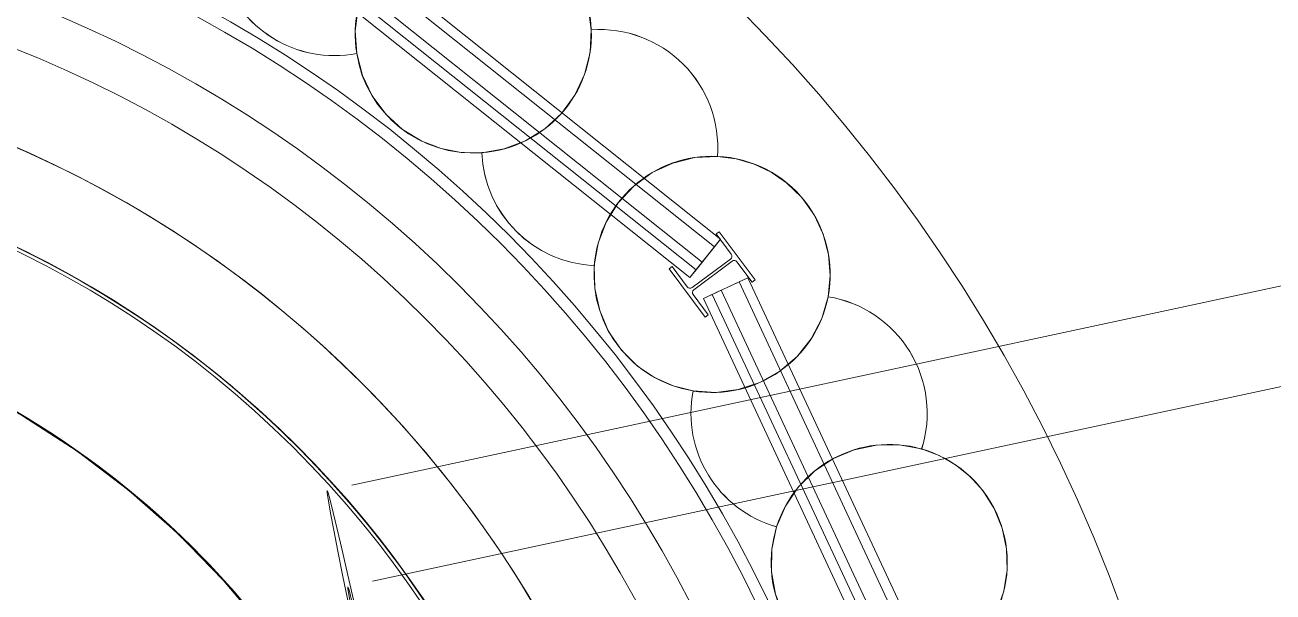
# Model space of a CAD drawing. Header units: metres. Extents: x 1753726 to 1755216, y 5920592 to 5921703.
# Drawn here: x 1754605.977 to 1754609.148, y 5921262.825 to 5921264.265 of the extents above; entities that cross this region are included whole.
import ezdxf

# ---------------------------------------------------------------- set-up
doc = ezdxf.new("R2010")
doc.units = ezdxf.units.M
doc.linetypes.add('HIDDEN2', pattern=[4.7625, 3.175, -1.5875])
for name, color, linetype, lineweight in [('A-FLOR-____-OTLN', 9, 'Continuous', 9), ('A-WALL-____-OTLN', 2, 'Continuous', 9), ('P-PIPE-____-OTLN', 6, 'HIDDEN2', 18), ('S-BEAM-____-OTLN', 7, 'Continuous', 9), ('S-FNDN-____-OTLN', 7, 'Continuous', 9)]:
    doc.layers.add(name, color=color, linetype=linetype, lineweight=lineweight)

# ---------------------------------------------------------------- blocks, each defined once
blk = doc.blocks.new('308492-ARUP-TUTB-MOD-0001_rvt-1-X-ARUP-GL-HERNE_BAY_ALIGNMENT')
at = {"layer": 'P-PIPE-____-OTLN'}
for p, q in [((1754889.3245, 5921323.6112), (1754606.745, 5921263.0835)), ((1754889.3768, 5921323.3668), (1754606.7973, 5921262.8391))]:
    blk.add_line(p, q, dxfattribs=at)
for major_axis, start_param, end_param in [((-0.2723, 1.2712), 0, 1.570796), ((-0.2723, 1.2712), 4.712389, 6.283185), ((-0.2199, 1.0267), 4.754077, 7.89567)]:
    blk.add_ellipse((1754607.0172, 5921261.8124), major_axis=major_axis, ratio=0.008935, start_param=start_param, end_param=end_param, dxfattribs=at)
blk = doc.blocks.new('Arup_Beam_Steel I Section_UC_AU1 - 150UC30-4392008-X-ARUP-GL-HERNE_BAY_ALIGNMENT')
at = {"layer": 'S-BEAM-____-OTLN'}
for p, q in [((1754607.7404, 5921263.7405), (1754607.7328, 5921263.7349)), ((1754607.7328, 5921263.7349), (1754607.7404, 5921263.7405)), ((1754607.7328, 5921263.7349), (1754607.7712, 5921263.6833)), ((1754607.7712, 5921263.6833), (1754607.7328, 5921263.7349)), ((1754607.8318, 5921263.6178), (1754607.7404, 5921263.7405)), ((1754607.7404, 5921263.7405), (1754607.8318, 5921263.6178)), ((1754607.7694, 5921263.6709), (1754607.672, 5921263.5984)), ((1754607.672, 5921263.5984), (1754607.7694, 5921263.6709)), ((1754607.676, 5921263.5931), (1754607.7734, 5921263.6656)), ((1754607.7734, 5921263.6656), (1754607.676, 5921263.5931)), ((1754607.7858, 5921263.6638), (1754607.8242, 5921263.6122)), ((1754607.8242, 5921263.6122), (1754607.7858, 5921263.6638)), ((1754607.6212, 5921263.6518), (1754607.6137, 5921263.6462)), ((1754607.6137, 5921263.6462), (1754607.6212, 5921263.6518)), ((1754607.6137, 5921263.6462), (1754607.705, 5921263.5235)), ((1754607.705, 5921263.5235), (1754607.6137, 5921263.6462)), ((1754607.6596, 5921263.6002), (1754607.6212, 5921263.6518)), ((1754607.6212, 5921263.6518), (1754607.6596, 5921263.6002)), ((1754607.8242, 5921263.6122), (1754607.8318, 5921263.6178)), ((1754607.8318, 5921263.6178), (1754607.8242, 5921263.6122)), ((1754607.7126, 5921263.5291), (1754607.6742, 5921263.5806)), ((1754607.6742, 5921263.5806), (1754607.7126, 5921263.5291)), ((1754607.705, 5921263.5235), (1754607.7126, 5921263.5291)), ((1754607.7126, 5921263.5291), (1754607.705, 5921263.5235))]:
    blk.add_line(p, q, dxfattribs=at)
for centre, major_axis, start_param, end_param in [((1754607.7641, 5921263.678), (0.00065, 0.00888), 3.854269, 5.425065), ((1754607.7641, 5921263.678), (0.00065, 0.00888), 3.854269, 5.425065), ((1754607.7787, 5921263.6585), (-0.00195, 0.00868), 5.131064, 6.70186), ((1754607.7787, 5921263.6585), (-0.00195, 0.00868), 5.131064, 6.70186), ((1754607.6667, 5921263.6055), (0.00065, 0.00888), 2.283472, 3.854269), ((1754607.6667, 5921263.6055), (0.00065, 0.00888), 2.283472, 3.854269), ((1754607.6813, 5921263.586), (-0.00495, 0.00739), 0.049767, 1.620564), ((1754607.6813, 5921263.586), (-0.00495, 0.00739), 0.049767, 1.620564)]:
    blk.add_ellipse(centre, major_axis=major_axis, ratio=1, start_param=start_param, end_param=end_param, dxfattribs=at)
blk = doc.blocks.new('308492-ARUP-STTW-MOD-0400_rvt-1-X-ARUP-GL-HERNE_BAY_ALIGNMENT')
at = {"layer": 'A-FLOR-____-OTLN'}
blk.add_arc((1754604.817, 5921261.3414), 3.35, 0, 180, dxfattribs=at)
blk.add_arc((1754604.817, 5921261.3414), 3.35, 0, 180, dxfattribs=at)
at = {"layer": 'A-WALL-____-OTLN'}
for p, q in [((1754607.7441, 5921263.7218), (1754606.4815, 5921264.7277)), ((1754606.4815, 5921264.7277), (1754607.7441, 5921263.7218)), ((1754607.7286, 5921263.7022), (1754606.466, 5921264.7082)), ((1754606.4192, 5921264.6495), (1754607.6818, 5921263.6436)), ((1754606.4348, 5921264.6691), (1754607.6974, 5921263.6631)), ((1754607.6974, 5921263.6631), (1754606.4348, 5921264.6691)), ((1754606.4036, 5921264.63), (1754607.6663, 5921263.624)), ((1754607.6663, 5921263.624), (1754606.4036, 5921264.63)), ((1754606.4036, 5921264.63), (1754607.6663, 5921263.624)), ((1754607.6663, 5921263.624), (1754606.4036, 5921264.63)), ((1754607.7441, 5921263.7218), (1754607.6663, 5921263.624)), ((1754607.7286, 5921263.7022), (1754607.6818, 5921263.6436)), ((1754607.7441, 5921263.7218), (1754607.7286, 5921263.7022)), ((1754607.6974, 5921263.6631), (1754607.6663, 5921263.624)), ((1754607.6974, 5921263.6631), (1754607.6663, 5921263.624)), ((1754607.6818, 5921263.6436), (1754607.6663, 5921263.624)), ((1754607.7005, 5921263.5708), (1754607.8138, 5921263.6236)), ((1754607.7912, 5921263.613), (1754607.7232, 5921263.5813)), ((1754607.7912, 5921263.613), (1754607.8138, 5921263.6236)), ((1754608.4779, 5921262.1403), (1754607.7912, 5921263.613)), ((1754608.5006, 5921262.1509), (1754607.8138, 5921263.6236)), ((1754607.8138, 5921263.6236), (1754608.5006, 5921262.1509)), ((1754607.7005, 5921263.5708), (1754607.7459, 5921263.5919)), ((1754607.7459, 5921263.5919), (1754607.7005, 5921263.5708)), ((1754607.7005, 5921263.5708), (1754607.7232, 5921263.5813)), ((1754607.7005, 5921263.5708), (1754608.3873, 5921262.098)), ((1754608.3873, 5921262.098), (1754607.7005, 5921263.5708)), ((1754607.7005, 5921263.5708), (1754608.3873, 5921262.098)), ((1754608.3873, 5921262.098), (1754607.7005, 5921263.5708)), ((1754607.7232, 5921263.5813), (1754608.41, 5921262.1086)), ((1754607.7459, 5921263.5919), (1754608.4326, 5921262.1192)), ((1754608.4326, 5921262.1192), (1754607.7459, 5921263.5919))]:
    blk.add_line(p, q, dxfattribs=at)
at = {"layer": 'S-BEAM-____-OTLN'}
for radius in [3.38, 3.38, 3.08, 3.08]:
    blk.add_arc((1754604.817, 5921261.3414), radius, 0, 180, dxfattribs=at)
at = {"layer": 'S-FNDN-____-OTLN', "flags": 128}
for points in [[(1754606.8199, 5921264.1929), (1754606.8163, 5921264.2506), (1754606.8238, 5921264.3078), (1754606.8422, 5921264.3626), (1754606.8706, 5921264.4128), (1754606.9082, 5921264.4566), (1754606.9535, 5921264.4925), (1754607.0048, 5921264.5189), (1754607.0603, 5921264.5351)], [(1754607.0603, 5921264.5351), (1754607.0048, 5921264.5189), (1754606.9535, 5921264.4925), (1754606.9082, 5921264.4566), (1754606.8706, 5921264.4128), (1754606.8422, 5921264.3626), (1754606.8238, 5921264.3078), (1754606.8163, 5921264.2506), (1754606.8199, 5921264.1929)], [(1754607.2466, 5921264.5105), (1754607.2928, 5921264.4828), (1754607.3333, 5921264.4473), (1754607.3668, 5921264.4051), (1754607.3922, 5921264.3577), (1754607.4088, 5921264.3064), (1754607.4158, 5921264.2531)], [(1754607.4158, 5921264.2531), (1754607.4088, 5921264.3064), (1754607.3922, 5921264.3577), (1754607.3668, 5921264.4051), (1754607.3333, 5921264.4473), (1754607.2928, 5921264.4828), (1754607.2466, 5921264.5105)], [(1754607.4158, 5921264.2531), (1754607.4127, 5921264.1954), (1754607.3986, 5921264.1394), (1754607.3741, 5921264.0872), (1754607.3399, 5921264.0406), (1754607.2975, 5921264.0014), (1754607.2484, 5921263.9711), (1754607.1943, 5921263.9507), (1754607.1374, 5921263.9411)], [(1754607.1374, 5921263.9411), (1754607.1943, 5921263.9507), (1754607.2484, 5921263.9711), (1754607.2975, 5921264.0014), (1754607.3399, 5921264.0406), (1754607.3741, 5921264.0872), (1754607.3986, 5921264.1394), (1754607.4127, 5921264.1954), (1754607.4158, 5921264.2531)], [(1754606.9856, 5921263.9702), (1754606.9364, 5921264.0002), (1754606.8938, 5921264.039), (1754606.8594, 5921264.0852), (1754606.8344, 5921264.1372), (1754606.8199, 5921264.1929)], [(1754606.8199, 5921264.1929), (1754606.8344, 5921264.1372), (1754606.8594, 5921264.0852), (1754606.8938, 5921264.039), (1754606.9364, 5921264.0002), (1754606.9856, 5921263.9702)], [(1754607.1374, 5921263.9411), (1754607.0854, 5921263.9419), (1754607.0343, 5921263.9517), (1754606.9856, 5921263.9702)], [(1754606.9856, 5921263.9702), (1754607.0343, 5921263.9517), (1754607.0854, 5921263.9419), (1754607.1374, 5921263.9411)], [(1754607.4235, 5921263.6542), (1754607.4333, 5921263.7111), (1754607.4538, 5921263.765), (1754607.4843, 5921263.8141), (1754607.5236, 5921263.8564), (1754607.5703, 5921263.8904), (1754607.6226, 5921263.9148), (1754607.6786, 5921263.9287), (1754607.7363, 5921263.9317)], [(1754607.7363, 5921263.9317), (1754607.6786, 5921263.9287), (1754607.6226, 5921263.9148), (1754607.5703, 5921263.8904), (1754607.5236, 5921263.8564), (1754607.4843, 5921263.8141), (1754607.4538, 5921263.765), (1754607.4333, 5921263.7111), (1754607.4235, 5921263.6542)], [(1754607.7363, 5921263.9317), (1754607.7837, 5921263.9257), (1754607.8295, 5921263.9123), (1754607.8726, 5921263.8918), (1754607.912, 5921263.8647)], [(1754607.912, 5921263.8647), (1754607.8726, 5921263.8918), (1754607.8295, 5921263.9123), (1754607.7837, 5921263.9257), (1754607.7363, 5921263.9317)], [(1754607.912, 5921263.8647), (1754607.9506, 5921263.8271), (1754607.9818, 5921263.7833), (1754608.0046, 5921263.7345), (1754608.0184, 5921263.6825), (1754608.0227, 5921263.6288), (1754608.0173, 5921263.5753)], [(1754608.0173, 5921263.5753), (1754608.0227, 5921263.6288), (1754608.0184, 5921263.6825), (1754608.0046, 5921263.7345), (1754607.9818, 5921263.7833), (1754607.9506, 5921263.8271), (1754607.912, 5921263.8647)], [(1754607.5334, 5921263.3993), (1754607.4924, 5921263.4397), (1754607.4599, 5921263.4873), (1754607.4371, 5921263.5402), (1754607.4248, 5921263.5966), (1754607.4235, 5921263.6542)], [(1754607.4235, 5921263.6542), (1754607.4248, 5921263.5966), (1754607.4371, 5921263.5402), (1754607.4599, 5921263.4873), (1754607.4924, 5921263.4397), (1754607.5334, 5921263.3993)], [(1754608.0173, 5921263.5753), (1754608.001, 5921263.5199), (1754607.9743, 5921263.4686), (1754607.9384, 5921263.4235), (1754607.8944, 5921263.386), (1754607.8441, 5921263.3577), (1754607.7893, 5921263.3395), (1754607.732, 5921263.3321), (1754607.6744, 5921263.3359)], [(1754607.6744, 5921263.3359), (1754607.732, 5921263.3321), (1754607.7893, 5921263.3395), (1754607.8441, 5921263.3577), (1754607.8944, 5921263.386), (1754607.9384, 5921263.4235), (1754607.9743, 5921263.4686), (1754608.001, 5921263.5199), (1754608.0173, 5921263.5753)], [(1754607.6744, 5921263.3359), (1754607.624, 5921263.3487), (1754607.5765, 5921263.37), (1754607.5334, 5921263.3993)], [(1754607.5334, 5921263.3993), (1754607.5765, 5921263.37), (1754607.624, 5921263.3487), (1754607.6744, 5921263.3359)], [(1754607.8866, 5921262.9907), (1754607.9093, 5921263.0438), (1754607.9417, 5921263.0916), (1754607.9827, 5921263.1323), (1754608.0307, 5921263.1644), (1754608.0839, 5921263.1867), (1754608.1405, 5921263.1984), (1754608.1982, 5921263.1991), (1754608.255, 5921263.1886)], [(1754608.255, 5921263.1886), (1754608.1982, 5921263.1991), (1754608.1405, 5921263.1984), (1754608.0839, 5921263.1867), (1754608.0307, 5921263.1644), (1754607.9827, 5921263.1323), (1754607.9417, 5921263.0916), (1754607.9093, 5921263.0438), (1754607.8866, 5921262.9907)], [(1754608.255, 5921263.1886), (1754608.2997, 5921263.1719), (1754608.3412, 5921263.1483), (1754608.3784, 5921263.1184), (1754608.4105, 5921263.083)], [(1754608.4105, 5921263.083), (1754608.3784, 5921263.1184), (1754608.3412, 5921263.1483), (1754608.2997, 5921263.1719), (1754608.255, 5921263.1886)], [(1754608.4105, 5921263.083), (1754608.4394, 5921263.0375), (1754608.4596, 5921262.9876), (1754608.4706, 5921262.9349), (1754608.472, 5921262.8811), (1754608.4638, 5921262.8279), (1754608.4462, 5921262.777)], [(1754608.4462, 5921262.777), (1754608.4638, 5921262.8279), (1754608.472, 5921262.8811), (1754608.4706, 5921262.9349), (1754608.4596, 5921262.9876), (1754608.4394, 5921263.0375), (1754608.4105, 5921263.083)], [(1754607.9348, 5921262.7173), (1754607.9042, 5921262.7662), (1754607.8835, 5921262.82), (1754607.8735, 5921262.8767), (1754607.8746, 5921262.9344), (1754607.8866, 5921262.9907)], [(1754607.8866, 5921262.9907), (1754607.8746, 5921262.9344), (1754607.8735, 5921262.8767), (1754607.8835, 5921262.82), (1754607.9042, 5921262.7662), (1754607.9348, 5921262.7173)]]:
    blk.add_lwpolyline(points, dxfattribs=at)
at = {"layer": 'S-FNDN-____-OTLN'}
for centre, radius, start, end in [((1754604.817, 5921261.3414), 4.2, 8.2493, 188.2493), ((1754604.817, 5921261.3414), 4.2, 8.2493, 188.2493), ((1754604.817, 5921261.3414), 3.2, 8.2493, 188.2493), ((1754604.817, 5921261.3414), 3.2, 8.2493, 188.2493), ((1754607.1161, 5921264.2404), 0.3, 100.7355, 189.0976), ((1754607.1161, 5921264.2403), 0.3, 2.4321, 100.7332), ((1754606.764, 5921264.4877), 0.3, 195.7663, 280.7355), ((1754606.764, 5921264.4876), 0.3, 195.7655, 280.7332), ((1754607.1161, 5921264.2404), 0.3, 274.064, 2.4331), ((1754607.4371, 5921263.9538), 0.3, 355.7655, 94.0665), ((1754607.4371, 5921263.9538), 0.3, 355.7642, 94.064), ((1754607.1161, 5921264.2403), 0.3, 189.0988, 274.0665), ((1754607.1161, 5921264.2403), 0.3, 189.0988, 274.0665), ((1754607.4371, 5921263.9538), 0.3, 182.4321, 267.3998), ((1754607.4371, 5921263.9538), 0.3, 182.4321, 267.3998), ((1754607.4371, 5921263.9538), 0.3, 182.4331, 267.4031), ((1754607.7227, 5921263.632), 0.3, 87.4031, 175.7642), ((1754607.7227, 5921263.632), 0.3, 349.0988, 87.3998), ((1754607.7227, 5921263.632), 0.3, 175.7655, 260.7332), ((1754607.7227, 5921263.632), 0.3, 175.7655, 260.7332), ((1754607.969, 5921263.2792), 0.3, 342.4321, 80.7332), ((1754607.969, 5921263.2792), 0.3, 169.0988, 254.0665), ((1754607.969, 5921263.2792), 0.3, 169.0988, 254.0665), ((1754608.1726, 5921262.9001), 0.3, 335.7655, 74.0665), ((1754608.1726, 5921262.9001), 0.3, 162.4321, 247.3998)]:
    blk.add_arc(centre, radius, start, end, dxfattribs=at)
for centre, major_axis, start_param, end_param in [((1754607.1161, 5921264.2403), (0.2987, 0.0281), 6.23197, 7.947646), ((1754607.1161, 5921264.2404), (-0.2283, 0.1946), 5.605766, 7.147975), ((1754606.764, 5921264.4877), (-0.2392, 0.181), 0.922985, 2.405978), ((1754606.764, 5921264.4876), (-0.2903, 0.0757), 0.530279, 2.013245), ((1754607.1161, 5921264.2404), (0.2729, 0.1246), 4.355155, 5.897486), ((1754607.4371, 5921263.9538), (0.2977, 0.0371), 6.085357, 7.801033), ((1754607.4371, 5921263.9538), (-0.2811, 0.1049), 3.424899, 5.140553), ((1754607.4371, 5921263.9538), (-0.2795, 0.1089), 0.413932, 1.896939), ((1754607.7227, 5921263.632), (-0.0804, 0.289), 5.966522, 7.508715), ((1754607.7227, 5921263.632), (0.1406, 0.265), 5.009957, 6.725634), ((1754607.7227, 5921263.632), (0.2568, 0.1552), 4.006968, 5.549313), ((1754607.7227, 5921263.632), (0.2799, 0.1081), 4.182069, 5.724414), ((1754607.969, 5921263.2792), (-0.1708, 0.2466), 3.799952, 5.515587), ((1754607.969, 5921263.2792), (-0.2825, 0.1011), 3.178528, 4.894163), ((1754607.969, 5921263.2792), (0.0458, 0.2965), 4.55908, 6.274757), ((1754607.969, 5921263.2792), (0.0706, 0.2916), 1.618257, 3.101281), ((1754607.969, 5921263.2792), (0.2062, 0.2179), 2.138582, 3.621605), ((1754608.1726, 5921262.9001), (-0.14, 0.2653), 5.519653, 7.061834), ((1754608.1726, 5921262.9001), (0.0927, 0.2853), 0.036173, 1.578354), ((1754608.1726, 5921262.9001), (0.2301, 0.1924), 5.163812, 6.879488), ((1754608.1726, 5921262.9001), (-0.2493, 0.1669), 0.283306, 1.766272)]:
    blk.add_ellipse(centre, major_axis=major_axis, ratio=1, start_param=start_param, end_param=end_param, dxfattribs=at)
at = {"layer": 'S-BEAM-____-OTLN'}
blk.add_blockref('Arup_Beam_Steel I Section_UC_AU1 - 150UC30-4392008-X-ARUP-GL-HERNE_BAY_ALIGNMENT', (0, 0), dxfattribs=at)
blk = doc.blocks.new('MH04 BENCHING - MH04 BENCHING-4536281-X-ARUP-GL-HERNE_BAY_ALIGNMENT')
at = {"layer": 'A-FLOR-____-OTLN'}
for start, end in [(0, 180), (39.2112, 165.2044)]:
    blk.add_arc((170.1322, 144.832), 2.25, start, end, dxfattribs=at)
blk = doc.blocks.new('308492-ARUP-STPW-MOD-1900_rvt-1-X-ARUP-GL-HERNE_BAY_ALIGNMENT')
at = {"layer": 'A-FLOR-____-OTLN'}
for centre, radius, start, end in [((1754604.817, 5921261.3414), 3.35, 0, 180), ((1754604.817, 5921261.3414), 3.35, 0, 180), ((1754604.8172, 5921261.3415), 2.62, 12.6958, 191.4379), ((1754604.8172, 5921261.3415), 2.62, 12.6958, 191.4379), ((1754604.817, 5921261.3414), 2.25, 40.8, 192.097), ((1754604.817, 5921261.3414), 2.25, 40.8, 192.097)]:
    blk.add_arc(centre, radius, start, end, dxfattribs=at)
at = {"layer": 'A-WALL-____-OTLN', "flags": 128}
for points in [[(1754605.971, 5921263.2729), (1754606.1097, 5921263.1829), (1754606.2414, 5921263.0831), (1754606.3654, 5921262.9738), (1754606.4811, 5921262.8557), (1754606.5878, 5921262.7295), (1754606.6849, 5921262.5957), (1754606.7719, 5921262.4552), (1754606.8484, 5921262.3087), (1754606.914, 5921262.157), (1754606.9682, 5921262.0008)], [(1754606.9682, 5921262.0008), (1754606.914, 5921262.157), (1754606.8484, 5921262.3087), (1754606.7719, 5921262.4552), (1754606.6849, 5921262.5957), (1754606.5878, 5921262.7295), (1754606.4811, 5921262.8557), (1754606.3654, 5921262.9738), (1754606.2414, 5921263.0831), (1754606.1097, 5921263.1829), (1754605.971, 5921263.2729)]]:
    blk.add_lwpolyline(points, dxfattribs=at)
at = {"layer": 'A-WALL-____-OTLN'}
for radius, start, end in [(2.85, 0, 180), (2.85, 40.8, 180), (2.62, 40.8, 220.8), (2.62, 40.8, 220.8), (2.62, 40.8, 220.8), (2.62, 40.8, 220.8), (2.62, 40.8, 220.8), (2.62, 40.8, 220.8), (2.62, 40.8, 220.8), (2.62, 40.8, 220.8), (2.6111, 40.8, 220.8), (2.62, 310.7102, 130.7102), (2.62, 310.7102, 130.7102), (2.62, 40.8, 123.2388), (2.62, 40.8, 123.1416), (2.25, 40.8, 220.8), (2.25, 40.8, 220.8), (2.25, 40.8, 220.8), (2.25, 40.8, 220.8), (2.25, 40.8, 220.8), (2.25, 40.8, 220.8), (2.25, 40.8, 220.8), (2.25, 40.8, 220.8), (2.25, 0, 180), (2.25, 40.8, 220.8), (2.25, 40.8, 116.356), (2.25, 40.8, 116.2338), (2.62, 130.7102, 310.7102), (2.62, 130.7102, 310.7102), (2.85, 0, 40.8), (2.62, 220.8, 40.8), (2.62, 220.8, 40.8), (2.62, 220.8, 40.8), (2.62, 220.8, 40.8), (2.62, 220.8, 40.8), (2.62, 220.8, 40.8), (2.62, 220.8, 40.8), (2.62, 220.8, 40.8), (2.62, 220.8, 40.8), (2.62, 220.8, 40.8), (2.6112, 220.8, 40.8)]:
    blk.add_arc((1754604.817, 5921261.3414), radius, start, end, dxfattribs=at)
at = {"layer": 'A-FLOR-____-OTLN'}
blk.add_blockref('MH04 BENCHING - MH04 BENCHING-4536281-X-ARUP-GL-HERNE_BAY_ALIGNMENT', (1754434.6848, 5921116.5106), dxfattribs=at)

msp = doc.modelspace()

# ---------------------------------------------------------------- block references
for name in ['308492-ARUP-TUTB-MOD-0001_rvt-1-X-ARUP-GL-HERNE_BAY_ALIGNMENT', '308492-ARUP-STPW-MOD-1900_rvt-1-X-ARUP-GL-HERNE_BAY_ALIGNMENT', '308492-ARUP-STTW-MOD-0400_rvt-1-X-ARUP-GL-HERNE_BAY_ALIGNMENT']:
    msp.add_blockref(name, (0, 0))

doc.saveas('drawing.dxf')
